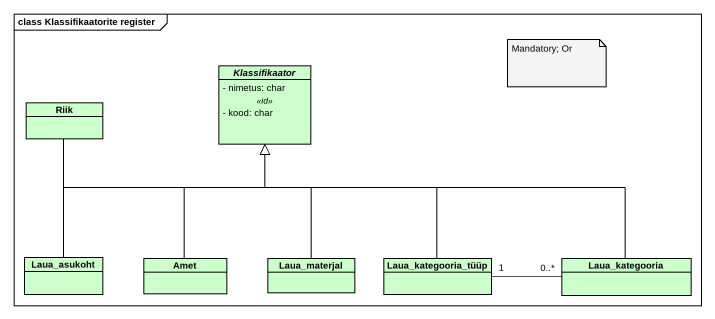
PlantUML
@startuml
mainframe class Klassifikaatorite register
hide circle
hide empty members
skinparam classAttributeIconSize 0
abstract class Klassifikaator #CCFFCC {
  - nimetus: char
  .. <<id>> ..
  - kood: char
}
class Riik #CCFFCC
class Laua_asukoht #CCFFCC
class Amet #CCFFCC
class Laua_materjal #CCFFCC
class Laua_kategooria_tüüp #CCFFCC
class Laua_kategooria #CCFFCC
Riik -right-|> Klassifikaator
Laua_asukoht -up-|> Klassifikaator
Amet -up-|> Klassifikaator
Laua_materjal -up-|> Klassifikaator
Laua_kategooria_tüüp -up-|> Klassifikaator
Laua_kategooria_tüüp "1" -right- "0..*" Laua_kategooria
Laua_kategooria -left-|> Klassifikaator
note as N1
  Mandatory; Or
end note
@enduml
